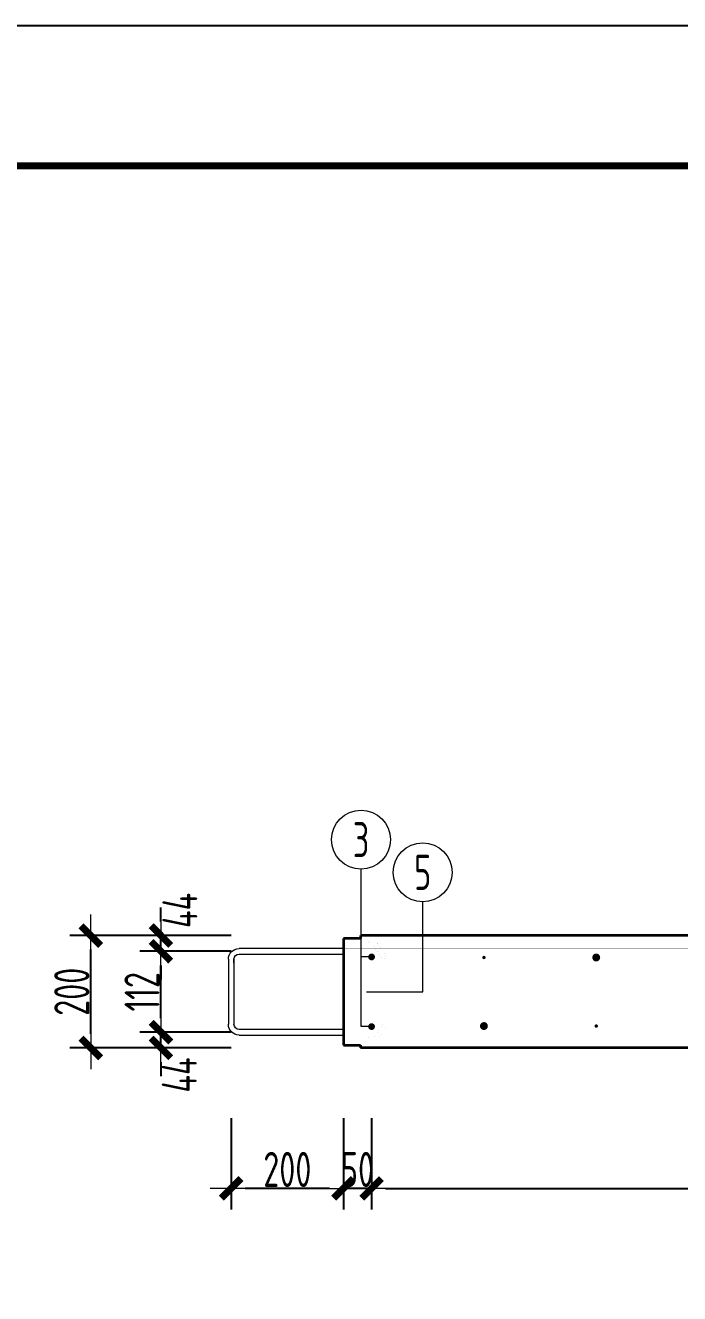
# Model space of a CAD drawing. Extents: x -85320 to 1679916, y -1321939 to 627.
# Drawn here: x 1033486 to 1038146, y -1153901 to -1144872 of the extents above; entities that cross this region are included whole.
import ezdxf
from ezdxf.enums import TextEntityAlignment as Align

# ---------------------------------------------------------------- set-up
doc = ezdxf.new("R2010")
doc.units = 0
doc.header["$LTSCALE"] = 1000
for name, color, linetype in [('BORDER', 7, 'Continuous'), ('打印线框', 7, 'Continuous'), ('拉模', 7, 'Continuous')]:
    doc.layers.add(name, color=color, linetype=linetype)
for name, color, linetype, lineweight in [('直线', 7, 'Continuous', 18), ('预制墙墙身水平筋', 130, 'Continuous', 18), ('预制墙墙身纵向受力筋', 1, 'Continuous', 18), ('预制墙墙身纵向非受力筋', 94, 'Continuous', 18), ('预制墙墙身附加筋', 94, 'Continuous', 18), ('预制墙拉筋', 130, 'Continuous', 18), ('预制墙详图标注', 3, 'Continuous', 18), ('预制墙详图轮廓', 3, 'Continuous', 35)]:
    doc.layers.add(name, color=color, linetype=linetype, lineweight=lineweight)
doc.styles.add('样式 1', font='yjkeng.shx', dxfattribs={"width": 0.7, "bigfont": 'yjkchn.shx'})
doc.dimstyles.new('盈建科结构', dxfattribs={"dimscale": 100, "dimtxt": 2.5, "dimasz": 1, "dimexe": 1.5, "dimexo": 0.625, "dimgap": 0.1, "dimtad": 1, "dimdec": 0, "dimrnd": 1, "dimzin": 0, "dimdsep": 46, "dimtxsty": '样式 1', "dimblk": '_yjkbk', "dimblk1": 'ARCHTICK', "dimblk2": 'ARCHTICK', "dimcen": 0.09, "dimadec": 0, "dimazin": 0, "dimtfac": 1, "dimtdec": 4, "dimtix": 1, "dimtmove": 2, "dimatfit": 3, "dimfxl": 1, "dimtolj": 1, "dimtzin": 0, "dimarcsym": 0})

# ---------------------------------------------------------------- blocks, each defined once
blk = doc.blocks.new('_yjkbk')
blk.add_line((-1, 0), (1.5, 0))
blk.add_lwpolyline([(-0.7, -0.7, 0.5, 0.5, 0), (0.7, 0.7, 0.5, 0.5, 0)], format="xyseb")
blk = doc.blocks.new('*D4316')
at = {"layer": 'Defpoints', "color": 0, "transparency": 16777216}
for p in [(1035951.9, -1152651.6), (1042351.9, -1152651.6), (1042351.9, -1153151.6)]:
    blk.add_point(p, dxfattribs=at)
at = {"layer": '预制墙详图标注', "color": 0, "lineweight": -2, "transparency": 16777216}
for p, q in [((1035951.9, -1152714.1), (1035951.9, -1153301.6)), ((1042351.9, -1152714.1), (1042351.9, -1153301.6)), ((1036051.9, -1153151.6), (1042251.9, -1153151.6))]:
    blk.add_line(p, q, dxfattribs=at)
at = {"layer": '预制墙详图标注', "color": 0, "lineweight": -2, "transparency": 16777216, "xscale": 100, "yscale": 100, "zscale": 100, "rotation": 180}
blk.add_blockref('_yjkbk', (1035951.9, -1153151.6), dxfattribs=at)
at = {"layer": '预制墙详图标注', "color": 0, "lineweight": -2, "transparency": 16777216, "xscale": 100, "yscale": 100, "zscale": 100}
blk.add_blockref('_yjkbk', (1042351.9, -1153151.6), dxfattribs=at)
at = {"layer": '预制墙详图标注', "color": 0, "transparency": 16777216, "insert": (1039151.9, -1153141.6), "char_height": 250, "attachment_point": 8, "style": '样式 1'}
blk.add_mtext('\\A1;8×200=1600', dxfattribs=at)
blk = doc.blocks.new('_ArchTick')
at = {"color": 0, "linetype": 'ByBlock', "const_width": 0.4}
blk.add_lwpolyline([(-0.5, -0.5), (0.5, 0.5)], dxfattribs=at)
blk = doc.blocks.new('*D4317')
at = {"layer": 'Defpoints', "color": 0, "transparency": 16777216}
for p in [(1035751.9, -1152651.6), (1035951.9, -1152651.6), (1035751.9, -1153151.6)]:
    blk.add_point(p, dxfattribs=at)
at = {"layer": '预制墙详图标注', "color": 0, "lineweight": -2, "transparency": 16777216}
for p, q in [((1035751.9, -1152651.6), (1035751.9, -1153301.6)), ((1035951.9, -1152651.6), (1035951.9, -1153301.6)), ((1035651.9, -1153151.6), (1035551.9, -1153151.6)), ((1035951.9, -1153151.6), (1035751.9, -1153151.6)), ((1036051.9, -1153151.6), (1036151.9, -1153151.6))]:
    blk.add_line(p, q, dxfattribs=at)
at = {"layer": '预制墙详图标注', "color": 0, "lineweight": -2, "transparency": 16777216, "xscale": 100, "yscale": 100, "zscale": 100}
blk.add_blockref('_yjkbk', (1035751.9, -1153151.6), dxfattribs=at)
at = {"layer": '预制墙详图标注', "color": 0, "lineweight": -2, "transparency": 16777216, "xscale": 100, "yscale": 100, "zscale": 100, "rotation": 180}
blk.add_blockref('_yjkbk', (1035951.9, -1153151.6), dxfattribs=at)
at = {"layer": '预制墙详图标注', "color": 0, "transparency": 16777216, "insert": (1035851.9, -1153141.6), "char_height": 250, "attachment_point": 8, "style": '样式 1'}
blk.add_mtext('\\A1;50', dxfattribs=at)
blk = doc.blocks.new('*D4318')
at = {"layer": 'Defpoints', "color": 0, "transparency": 16777216}
for p in [(1034951.9, -1152651.6), (1035751.9, -1152651.6), (1034951.9, -1153151.6)]:
    blk.add_point(p, dxfattribs=at)
at = {"layer": '预制墙详图标注', "color": 0, "lineweight": -2, "transparency": 16777216}
for p, q in [((1034951.9, -1152651.6), (1034951.9, -1153301.6)), ((1035751.9, -1152651.6), (1035751.9, -1153301.6)), ((1035651.9, -1153151.6), (1035051.9, -1153151.6))]:
    blk.add_line(p, q, dxfattribs=at)
at = {"layer": '预制墙详图标注', "color": 0, "lineweight": -2, "transparency": 16777216, "xscale": 100, "yscale": 100, "zscale": 100, "rotation": 180}
blk.add_blockref('_yjkbk', (1034951.9, -1153151.6), dxfattribs=at)
at = {"layer": '预制墙详图标注', "color": 0, "lineweight": -2, "transparency": 16777216, "xscale": 100, "yscale": 100, "zscale": 100}
blk.add_blockref('_yjkbk', (1035751.9, -1153151.6), dxfattribs=at)
at = {"layer": '预制墙详图标注', "color": 0, "transparency": 16777216, "insert": (1035351.9, -1153141.6), "char_height": 250, "attachment_point": 8, "style": '样式 1'}
blk.add_mtext('\\A1;200', dxfattribs=at)
blk = doc.blocks.new('*D4334')
at = {"layer": 'Defpoints', "color": 0, "transparency": 16777216}
for p in [(1034451.9, -1152039.6), (1034951.9, -1152039.6), (1034951.9, -1152151.6)]:
    blk.add_point(p, dxfattribs=at)
at = {"layer": '预制墙详图标注', "color": 0, "lineweight": -2, "transparency": 16777216}
for p, q in [((1034451.9, -1151939.6), (1034451.9, -1151839.6)), ((1034951.9, -1152039.6), (1034301.9, -1152039.6)), ((1034451.9, -1152151.6), (1034451.9, -1152039.6)), ((1034951.9, -1152151.6), (1034301.9, -1152151.6)), ((1034451.9, -1152251.6), (1034451.9, -1152351.6))]:
    blk.add_line(p, q, dxfattribs=at)
at = {"layer": '预制墙详图标注', "color": 0, "lineweight": -2, "transparency": 16777216, "xscale": 100, "yscale": 100, "zscale": 100}
for p, rotation in [((1034451.9, -1152039.6), 270), ((1034451.9, -1152151.6), 90)]:
    blk.add_blockref('_yjkbk', p, dxfattribs=dict(at, rotation=rotation))
at = {"layer": '预制墙详图标注', "color": 0, "transparency": 16777216, "insert": (1034707.7, -1152344), "char_height": 250, "attachment_point": 8, "rotation": 90, "style": '样式 1'}
blk.add_mtext('\\A1;44', dxfattribs=at)
blk = doc.blocks.new('*D4335')
at = {"layer": 'Defpoints', "color": 0, "transparency": 16777216}
for p in [(1034451.9, -1151463.6), (1034951.9, -1151463.6), (1034951.9, -1152039.6)]:
    blk.add_point(p, dxfattribs=at)
at = {"layer": '预制墙详图标注', "color": 0, "lineweight": -2, "transparency": 16777216}
for p, q in [((1034951.9, -1151463.6), (1034301.9, -1151463.6)), ((1034451.9, -1151939.6), (1034451.9, -1151563.6)), ((1034951.9, -1152039.6), (1034301.9, -1152039.6))]:
    blk.add_line(p, q, dxfattribs=at)
at = {"layer": '预制墙详图标注', "color": 0, "lineweight": -2, "transparency": 16777216, "xscale": 100, "yscale": 100, "zscale": 100}
for p, rotation in [((1034451.9, -1151463.6), 90), ((1034451.9, -1152039.6), 270)]:
    blk.add_blockref('_yjkbk', p, dxfattribs=dict(at, rotation=rotation))
at = {"layer": '预制墙详图标注', "color": 0, "transparency": 16777216, "insert": (1034441.9, -1151751.6), "char_height": 250, "attachment_point": 8, "rotation": 90, "style": '样式 1'}
blk.add_mtext('\\A1;112', dxfattribs=at)
blk = doc.blocks.new('*D4336')
at = {"layer": 'Defpoints', "color": 0, "transparency": 16777216}
for p in [(1034451.9, -1151351.6), (1034951.9, -1151351.6), (1034951.9, -1151463.6)]:
    blk.add_point(p, dxfattribs=at)
at = {"layer": '预制墙详图标注', "color": 0, "lineweight": -2, "transparency": 16777216}
for p, q in [((1034451.9, -1151251.6), (1034451.9, -1151151.6)), ((1034951.9, -1151351.6), (1034301.9, -1151351.6)), ((1034451.9, -1151463.6), (1034451.9, -1151351.6)), ((1034951.9, -1151463.6), (1034301.9, -1151463.6)), ((1034451.9, -1151563.6), (1034451.9, -1151663.6))]:
    blk.add_line(p, q, dxfattribs=at)
at = {"layer": '预制墙详图标注', "color": 0, "lineweight": -2, "transparency": 16777216, "xscale": 100, "yscale": 100, "zscale": 100}
for p, rotation in [((1034451.9, -1151351.6), 270), ((1034451.9, -1151463.6), 90)]:
    blk.add_blockref('_yjkbk', p, dxfattribs=dict(at, rotation=rotation))
at = {"layer": '预制墙详图标注', "color": 0, "transparency": 16777216, "insert": (1034711.9, -1151172.5), "char_height": 250, "attachment_point": 8, "rotation": 90, "style": '样式 1'}
blk.add_mtext('\\A1;44', dxfattribs=at)
blk = doc.blocks.new('*D4337')
at = {"layer": 'Defpoints', "color": 0, "transparency": 16777216}
for p in [(1033951.9, -1151351.6), (1034451.9, -1151351.6), (1034451.9, -1152151.6)]:
    blk.add_point(p, dxfattribs=at)
at = {"layer": '预制墙详图标注', "color": 0, "lineweight": -2, "transparency": 16777216}
for p, q in [((1034389.4, -1151351.6), (1033801.9, -1151351.6)), ((1033951.9, -1152051.6), (1033951.9, -1151451.6)), ((1034389.4, -1152151.6), (1033801.9, -1152151.6))]:
    blk.add_line(p, q, dxfattribs=at)
at = {"layer": '预制墙详图标注', "color": 0, "lineweight": -2, "transparency": 16777216, "xscale": 100, "yscale": 100, "zscale": 100}
for p, rotation in [((1033951.9, -1151351.6), 90), ((1033951.9, -1152151.6), 270)]:
    blk.add_blockref('_yjkbk', p, dxfattribs=dict(at, rotation=rotation))
at = {"layer": '预制墙详图标注', "color": 0, "transparency": 16777216, "insert": (1033941.9, -1151751.6), "char_height": 250, "attachment_point": 8, "rotation": 90, "style": '样式 1'}
blk.add_mtext('\\A1;200', dxfattribs=at)
blk = doc.blocks.new('图框1')
at = {"layer": 'BORDER', "const_width": 50}
blk.add_lwpolyline([(1377778.9, -823088.7), (1377778.9, -783088.7), (1433678.9, -783088.7), (1433678.9, -823088.7)], close=True, dxfattribs=at)
blk = doc.blocks.new('闭口右')
at = {"layer": '预制墙墙身水平筋', "lineweight": 18}
for p, q in [((1039314.4, -832442.8), (1040057.8, -832442.8)), ((1039314.4, -832442.8), (1040057.8, -832442.8)), ((1039314.4, -832442.8), (1040057.8, -832442.8)), ((1039314.4, -832442.8), (1040057.8, -832442.8)), ((1039314.4, -832442.8), (1040057.8, -832442.8)), ((1039314.4, -832442.8), (1040057.8, -832442.8)), ((1039314.4, -832442.8), (1040057.8, -832442.8)), ((1039314.4, -832442.8), (1040057.8, -832442.8)), ((1039314.4, -832442.8), (1040057.8, -832442.8)), ((1039314.4, -832442.8), (1040057.8, -832442.8)), ((1039314.4, -832442.8), (1040057.8, -832442.8)), ((1039314.4, -832442.8), (1040057.8, -832442.8)), ((1039314.4, -832442.8), (1040057.8, -832442.8)), ((1039314.4, -832442.8), (1040057.8, -832442.8)), ((1039314.4, -832442.8), (1040057.8, -832442.8)), ((1040057.8, -832482.8), (1039314.4, -832482.8)), ((1040057.8, -832482.8), (1039314.4, -832482.8)), ((1040057.8, -832482.8), (1039314.4, -832482.8)), ((1040057.8, -832482.8), (1039314.4, -832482.8)), ((1040057.8, -832482.8), (1039314.4, -832482.8)), ((1040057.8, -832482.8), (1039314.4, -832482.8)), ((1040057.8, -832482.8), (1039314.4, -832482.8)), ((1040057.8, -832482.8), (1039314.4, -832482.8)), ((1040057.8, -832482.8), (1039314.4, -832482.8)), ((1040057.8, -832482.8), (1039314.4, -832482.8)), ((1040057.8, -832482.8), (1039314.4, -832482.8)), ((1040057.8, -832482.8), (1039314.4, -832482.8)), ((1040057.8, -832482.8), (1039314.4, -832482.8)), ((1040057.8, -832482.8), (1039314.4, -832482.8)), ((1040057.8, -832482.8), (1039314.4, -832482.8)), ((1040094.4, -832547.7), (1040094.4, -832519.4)), ((1040094.4, -832547.7), (1040094.4, -832519.4)), ((1040094.4, -832547.7), (1040094.4, -832519.4)), ((1040094.4, -832547.7), (1040094.4, -832519.4)), ((1040094.4, -832547.7), (1040094.4, -832519.4)), ((1040094.4, -832547.7), (1040094.4, -832519.4)), ((1040094.4, -832547.7), (1040094.4, -832519.4)), ((1040094.4, -832547.7), (1040094.4, -832519.4)), ((1040094.4, -832547.7), (1040094.4, -832519.4)), ((1040094.4, -832547.7), (1040094.4, -832519.4)), ((1040094.4, -832547.7), (1040094.4, -832519.4)), ((1040094.4, -832547.7), (1040094.4, -832519.4)), ((1040094.4, -832547.7), (1040094.4, -832519.4)), ((1040094.4, -832547.7), (1040094.4, -832519.4)), ((1040094.4, -832547.7), (1040094.4, -832519.4)), ((1040134.4, -832519.4), (1040134.4, -832547.7)), ((1040134.4, -832519.4), (1040134.4, -832547.7)), ((1040134.4, -832519.4), (1040134.4, -832547.7)), ((1040134.4, -832519.4), (1040134.4, -832547.7)), ((1040134.4, -832519.4), (1040134.4, -832547.7)), ((1040134.4, -832519.4), (1040134.4, -832547.7)), ((1040134.4, -832519.4), (1040134.4, -832547.7)), ((1040134.4, -832519.4), (1040134.4, -832547.7)), ((1040134.4, -832519.4), (1040134.4, -832547.7)), ((1040134.4, -832519.4), (1040134.4, -832547.7)), ((1040134.4, -832519.4), (1040134.4, -832547.7)), ((1040134.4, -832519.4), (1040134.4, -832547.7)), ((1040134.4, -832519.4), (1040134.4, -832547.7)), ((1040134.4, -832519.4), (1040134.4, -832547.7)), ((1040134.4, -832519.4), (1040134.4, -832547.7)), ((1039314.4, -833018.8), (1040057.8, -833018.8)), ((1039314.4, -833018.8), (1040057.8, -833018.8)), ((1039314.4, -833018.8), (1040057.8, -833018.8)), ((1039314.4, -833018.8), (1040057.8, -833018.8)), ((1039314.4, -833018.8), (1040057.8, -833018.8)), ((1039314.4, -833018.8), (1040057.8, -833018.8)), ((1039314.4, -833018.8), (1040057.8, -833018.8)), ((1039314.4, -833018.8), (1040057.8, -833018.8)), ((1039314.4, -833018.8), (1040057.8, -833018.8)), ((1039314.4, -833018.8), (1040057.8, -833018.8)), ((1039314.4, -833018.8), (1040057.8, -833018.8)), ((1039314.4, -833018.8), (1040057.8, -833018.8)), ((1039314.4, -833018.8), (1040057.8, -833018.8)), ((1039314.4, -833018.8), (1040057.8, -833018.8)), ((1039314.4, -833018.8), (1040057.8, -833018.8)), ((1040057.8, -833058.8), (1039314.4, -833058.8))]:
    blk.add_line(p, q, dxfattribs=at)
at = {"layer": '预制墙墙身水平筋', "color": 4}
for p, q in [((1040094.4, -832519.4), (1040094.4, -832982.3)), ((1040134.4, -832519.4), (1040134.4, -832982.3))]:
    blk.add_line(p, q, dxfattribs=at)
at = {"layer": '预制墙墙身水平筋', "lineweight": 18}
for centre, radius, start, end in [((1040057.8, -832519.4), 76.6, 360, 90), ((1040057.8, -832519.4), 76.6, 360, 90), ((1040057.8, -832519.4), 76.6, 360, 90), ((1040057.8, -832519.4), 76.6, 360, 90), ((1040057.8, -832519.4), 76.6, 360, 90), ((1040057.8, -832519.4), 76.6, 360, 90), ((1040057.8, -832519.4), 76.6, 360, 90), ((1040057.8, -832519.4), 76.6, 360, 90), ((1040057.8, -832519.4), 76.6, 360, 90), ((1040057.8, -832519.4), 76.6, 360, 90), ((1040057.8, -832519.4), 76.6, 360, 90), ((1040057.8, -832519.4), 76.6, 360, 90), ((1040057.8, -832519.4), 76.6, 360, 90), ((1040057.8, -832519.4), 76.6, 360, 90), ((1040057.8, -832519.4), 36.6, 360, 90), ((1040057.8, -832519.4), 36.6, 360, 90), ((1040057.8, -832519.4), 36.6, 360, 90), ((1040057.8, -832519.4), 36.6, 360, 90), ((1040057.8, -832519.4), 36.6, 360, 90), ((1040057.8, -832519.4), 36.6, 360, 90), ((1040057.8, -832519.4), 36.6, 360, 90), ((1040057.8, -832519.4), 36.6, 360, 90), ((1040057.8, -832519.4), 36.6, 360, 90), ((1040057.8, -832519.4), 36.6, 360, 90), ((1040057.8, -832519.4), 36.6, 360, 90), ((1040057.8, -832519.4), 36.6, 360, 90), ((1040057.8, -832519.4), 36.6, 360, 90), ((1040057.8, -832519.4), 36.6, 360, 90), ((1040057.8, -832982.3), 36.6, 270, 0), ((1040057.8, -832982.3), 76.6, 270, 0), ((1040057.8, -832982.3), 36.6, 270, 0), ((1040057.8, -832982.3), 76.6, 270, 0), ((1040057.8, -832982.3), 36.6, 270, 0), ((1040057.8, -832982.3), 76.6, 270, 0), ((1040057.8, -832982.3), 36.6, 270, 0), ((1040057.8, -832982.3), 76.6, 270, 0), ((1040057.8, -832982.3), 36.6, 270, 0), ((1040057.8, -832982.3), 76.6, 270, 0), ((1040057.8, -832982.3), 36.6, 270, 0), ((1040057.8, -832982.3), 76.6, 270, 0), ((1040057.8, -832982.3), 36.6, 270, 0), ((1040057.8, -832982.3), 76.6, 270, 0), ((1040057.8, -832982.3), 36.6, 270, 0), ((1040057.8, -832982.3), 76.6, 270, 0), ((1040057.8, -832982.3), 36.6, 270, 0), ((1040057.8, -832982.3), 76.6, 270, 0), ((1040057.8, -832982.3), 36.6, 270, 0), ((1040057.8, -832982.3), 76.6, 270, 0), ((1040057.8, -832982.3), 36.6, 270, 0), ((1040057.8, -832982.3), 76.6, 270, 0), ((1040057.8, -832982.3), 36.6, 270, 0), ((1040057.8, -832982.3), 76.6, 270, 0), ((1040057.8, -832982.3), 36.6, 270, 0), ((1040057.8, -832982.3), 76.6, 270, 0), ((1040057.8, -832982.3), 36.6, 270, 0), ((1040057.8, -832982.3), 76.6, 270, 0)]:
    blk.add_arc(centre, radius, start, end, dxfattribs=at)

msp = doc.modelspace()

# ---------------------------------------------------------------- linework, layer by layer
at = {"layer": '打印线框', "color": 1}
msp.add_lwpolyline([(1023539.777, -1186871.679), (1023539.777, -1144871.679), (1082939.777, -1144871.679), (1082939.777, -1186871.679)], close=True, dxfattribs=at)
at = {"layer": '直线', "lineweight": 18}
msp.add_line((1035951.889, -1151503.566), (1035876.889, -1151503.566), dxfattribs=at)
for points in [[(1035951.889, -1151999.566), (1035876.889, -1151999.566), (1035876.889, -1150878.566)], [(1035915.889, -1151751.566), (1036315.889, -1151751.566), (1036315.889, -1151111.566)]]:
    msp.add_lwpolyline(points, dxfattribs=at)
for centre in [(1035876.889, -1150668.566), (1036315.889, -1150901.566)]:
    msp.add_circle(centre, 210, dxfattribs=at)
at = {"layer": '预制墙墙身水平筋', "lineweight": 18, "const_width": 0.18}
for points in [[(1042551.889, -1151443.566), (1035751.889, -1151443.566)], [(1042551.889, -1151443.566), (1035751.889, -1151443.566)], [(1042551.889, -1151443.566), (1035751.889, -1151443.566)], [(1042551.889, -1151443.566), (1035751.889, -1151443.566)], [(1042551.889, -1151443.566), (1035751.889, -1151443.566)], [(1042551.889, -1151443.566), (1035751.889, -1151443.566)], [(1042551.889, -1151443.566), (1035751.889, -1151443.566)], [(1042551.889, -1151443.566), (1035751.889, -1151443.566)], [(1042551.889, -1151443.566), (1035751.889, -1151443.566)], [(1042551.889, -1151443.566), (1035751.889, -1151443.566)], [(1042551.889, -1151443.566), (1035751.889, -1151443.566)], [(1042551.889, -1151443.566), (1035751.889, -1151443.566)], [(1042551.889, -1151443.566), (1035751.889, -1151443.566)], [(1042551.889, -1151443.566), (1035751.889, -1151443.566)], [(1042551.889, -1151443.566), (1035751.889, -1151443.566)], [(1035751.889, -1151483.566), (1042551.889, -1151483.566)], [(1035751.889, -1151483.566), (1042551.889, -1151483.566)], [(1035751.889, -1151483.566), (1042551.889, -1151483.566)], [(1035751.889, -1151483.566), (1042551.889, -1151483.566)], [(1035751.889, -1151483.566), (1042551.889, -1151483.566)], [(1035751.889, -1151483.566), (1042551.889, -1151483.566)], [(1035751.889, -1151483.566), (1042551.889, -1151483.566)], [(1035751.889, -1151483.566), (1042551.889, -1151483.566)], [(1035751.889, -1151483.566), (1042551.889, -1151483.566)], [(1035751.889, -1151483.566), (1042551.889, -1151483.566)], [(1035751.889, -1151483.566), (1042551.889, -1151483.566)], [(1035751.889, -1151483.566), (1042551.889, -1151483.566)], [(1035751.889, -1151483.566), (1042551.889, -1151483.566)], [(1035751.889, -1151483.566), (1042551.889, -1151483.566)], [(1035751.889, -1151483.566), (1042551.889, -1151483.566)], [(1042551.889, -1152019.566), (1035751.889, -1152019.566)], [(1042551.889, -1152019.566), (1035751.889, -1152019.566)], [(1042551.889, -1152019.566), (1035751.889, -1152019.566)], [(1042551.889, -1152019.566), (1035751.889, -1152019.566)], [(1042551.889, -1152019.566), (1035751.889, -1152019.566)], [(1042551.889, -1152019.566), (1035751.889, -1152019.566)], [(1042551.889, -1152019.566), (1035751.889, -1152019.566)], [(1042551.889, -1152019.566), (1035751.889, -1152019.566)], [(1042551.889, -1152019.566), (1035751.889, -1152019.566)], [(1042551.889, -1152019.566), (1035751.889, -1152019.566)], [(1042551.889, -1152019.566), (1035751.889, -1152019.566)], [(1042551.889, -1152019.566), (1035751.889, -1152019.566)], [(1042551.889, -1152019.566), (1035751.889, -1152019.566)], [(1042551.889, -1152019.566), (1035751.889, -1152019.566)], [(1042551.889, -1152019.566), (1035751.889, -1152019.566)], [(1035751.889, -1152059.566), (1042551.889, -1152059.566)], [(1035751.889, -1152059.566), (1042551.889, -1152059.566)], [(1035751.889, -1152059.566), (1042551.889, -1152059.566)], [(1035751.889, -1152059.566), (1042551.889, -1152059.566)], [(1035751.889, -1152059.566), (1042551.889, -1152059.566)], [(1035751.889, -1152059.566), (1042551.889, -1152059.566)], [(1035751.889, -1152059.566), (1042551.889, -1152059.566)], [(1035751.889, -1152059.566), (1042551.889, -1152059.566)], [(1035751.889, -1152059.566), (1042551.889, -1152059.566)], [(1035751.889, -1152059.566), (1042551.889, -1152059.566)], [(1035751.889, -1152059.566), (1042551.889, -1152059.566)], [(1035751.889, -1152059.566), (1042551.889, -1152059.566)], [(1035751.889, -1152059.566), (1042551.889, -1152059.566)], [(1035751.889, -1152059.566), (1042551.889, -1152059.566)], [(1035751.889, -1152059.566), (1042551.889, -1152059.566)]]:
    msp.add_lwpolyline(points, dxfattribs=at)
at = {"layer": '预制墙墙身纵向受力筋', "lineweight": 18, "const_width": 28}
for points in [[(1037537.889, -1151507.566, -1), (1037565.889, -1151507.566, -1)], [(1036737.889, -1151995.566, -1), (1036765.889, -1151995.566, -1)]]:
    msp.add_lwpolyline(points, format="xyb", close=True, dxfattribs=at)
at = {"layer": '预制墙墙身纵向非受力筋', "lineweight": 18, "const_width": 12}
for points in [[(1036745.889, -1151507.566, -1), (1036757.889, -1151507.566, -1)], [(1037545.889, -1151995.566, -1), (1037557.889, -1151995.566, -1)]]:
    msp.add_lwpolyline(points, format="xyb", close=True, dxfattribs=at)
at = {"layer": '预制墙墙身附加筋', "lineweight": 18, "const_width": 24}
for points in [[(1035939.889, -1151503.566, -1), (1035963.889, -1151503.566, -1)], [(1035939.889, -1151999.566, -1), (1035963.889, -1151999.566, -1)]]:
    msp.add_lwpolyline(points, format="xyb", close=True, dxfattribs=at)
at = {"layer": '预制墙拉筋', "lineweight": 18, "const_width": 0.18}
msp.add_lwpolyline([(1036035.259, -1151979.924), (1035980.145, -1152057.836, -0.24342753), (1035945.886, -1152075.566), (1035930.887, -1152075.566), (1035930.887, -1152077.568, -0.41421357), (1035929.886, -1152076.567), (1035931.889, -1152076.567), (1035931.889, -1151441.563, -0.41421357), (1035945.886, -1151427.566), (1035960.885, -1151427.566, -0.24342753), (1035971.483, -1151433.051), (1036035.259, -1151523.207), (1036061.383, -1151504.727), (1035997.608, -1151414.571, 0.24342753), (1035960.885, -1151395.566), (1035945.886, -1151395.566, 0.41421357), (1035899.889, -1151441.563), (1035899.889, -1152076.567, 0.41421357), (1035930.887, -1152107.566), (1035945.886, -1152107.566, 0.24342753), (1036006.27, -1152076.316), (1036061.383, -1151998.404)], format="xyb", close=True, dxfattribs=at)
msp.add_lwpolyline([(1036035.259, -1151979.924), (1035980.145, -1152057.836, -0.24342753), (1035945.886, -1152075.566), (1035930.887, -1152075.566), (1035930.887, -1152077.568, -0.41421357), (1035929.886, -1152076.567), (1035931.889, -1152076.567), (1035931.889, -1151441.563, -0.41421357), (1035945.886, -1151427.566), (1035960.885, -1151427.566, -0.24342753), (1035971.483, -1151433.051), (1036035.259, -1151523.207), (1036061.383, -1151504.727), (1035997.608, -1151414.571, 0.24342753), (1035960.885, -1151395.566), (1035945.886, -1151395.566, 0.41421357), (1035899.889, -1151441.563), (1035899.889, -1152076.567, 0.41421357), (1035930.887, -1152107.566), (1035945.886, -1152107.566, 0.24342753), (1036006.27, -1152076.316), (1036061.383, -1151998.404)], format="xyb", close=True, dxfattribs=at)
msp.add_lwpolyline([(1036035.259, -1151979.924), (1035980.145, -1152057.836, -0.24342753), (1035945.886, -1152075.566), (1035930.887, -1152075.566), (1035930.887, -1152077.568, -0.41421357), (1035929.886, -1152076.567), (1035931.889, -1152076.567), (1035931.889, -1151441.563, -0.41421357), (1035945.886, -1151427.566), (1035960.885, -1151427.566, -0.24342753), (1035971.483, -1151433.051), (1036035.259, -1151523.207), (1036061.383, -1151504.727), (1035997.608, -1151414.571, 0.24342753), (1035960.885, -1151395.566), (1035945.886, -1151395.566, 0.41421357), (1035899.889, -1151441.563), (1035899.889, -1152076.567, 0.41421357), (1035930.887, -1152107.566), (1035945.886, -1152107.566, 0.24342753), (1036006.27, -1152076.316), (1036061.383, -1151998.404)], format="xyb", close=True, dxfattribs=at)
msp.add_lwpolyline([(1036035.259, -1151979.924), (1035980.145, -1152057.836, -0.24342753), (1035945.886, -1152075.566), (1035930.887, -1152075.566), (1035930.887, -1152077.568, -0.41421357), (1035929.886, -1152076.567), (1035931.889, -1152076.567), (1035931.889, -1151441.563, -0.41421357), (1035945.886, -1151427.566), (1035960.885, -1151427.566, -0.24342753), (1035971.483, -1151433.051), (1036035.259, -1151523.207), (1036061.383, -1151504.727), (1035997.608, -1151414.571, 0.24342753), (1035960.885, -1151395.566), (1035945.886, -1151395.566, 0.41421357), (1035899.889, -1151441.563), (1035899.889, -1152076.567, 0.41421357), (1035930.887, -1152107.566), (1035945.886, -1152107.566, 0.24342753), (1036006.27, -1152076.316), (1036061.383, -1151998.404)], format="xyb", close=True, dxfattribs=at)
msp.add_lwpolyline([(1036035.259, -1151979.924), (1035980.145, -1152057.836, -0.24342753), (1035945.886, -1152075.566), (1035930.887, -1152075.566), (1035930.887, -1152077.568, -0.41421357), (1035929.886, -1152076.567), (1035931.889, -1152076.567), (1035931.889, -1151441.563, -0.41421357), (1035945.886, -1151427.566), (1035960.885, -1151427.566, -0.24342753), (1035971.483, -1151433.051), (1036035.259, -1151523.207), (1036061.383, -1151504.727), (1035997.608, -1151414.571, 0.24342753), (1035960.885, -1151395.566), (1035945.886, -1151395.566, 0.41421357), (1035899.889, -1151441.563), (1035899.889, -1152076.567, 0.41421357), (1035930.887, -1152107.566), (1035945.886, -1152107.566, 0.24342753), (1036006.27, -1152076.316), (1036061.383, -1151998.404)], format="xyb", close=True, dxfattribs=at)
msp.add_lwpolyline([(1036035.259, -1151979.924), (1035980.145, -1152057.836, -0.24342753), (1035945.886, -1152075.566), (1035930.887, -1152075.566), (1035930.887, -1152077.568, -0.41421357), (1035929.886, -1152076.567), (1035931.889, -1152076.567), (1035931.889, -1151441.563, -0.41421357), (1035945.886, -1151427.566), (1035960.885, -1151427.566, -0.24342753), (1035971.483, -1151433.051), (1036035.259, -1151523.207), (1036061.383, -1151504.727), (1035997.608, -1151414.571, 0.24342753), (1035960.885, -1151395.566), (1035945.886, -1151395.566, 0.41421357), (1035899.889, -1151441.563), (1035899.889, -1152076.567, 0.41421357), (1035930.887, -1152107.566), (1035945.886, -1152107.566, 0.24342753), (1036006.27, -1152076.316), (1036061.383, -1151998.404)], format="xyb", close=True, dxfattribs=at)
msp.add_lwpolyline([(1036035.259, -1151979.924), (1035980.145, -1152057.836, -0.24342753), (1035945.886, -1152075.566), (1035930.887, -1152075.566), (1035930.887, -1152077.568, -0.41421357), (1035929.886, -1152076.567), (1035931.889, -1152076.567), (1035931.889, -1151441.563, -0.41421357), (1035945.886, -1151427.566), (1035960.885, -1151427.566, -0.24342753), (1035971.483, -1151433.051), (1036035.259, -1151523.207), (1036061.383, -1151504.727), (1035997.608, -1151414.571, 0.24342753), (1035960.885, -1151395.566), (1035945.886, -1151395.566, 0.41421357), (1035899.889, -1151441.563), (1035899.889, -1152076.567, 0.41421357), (1035930.887, -1152107.566), (1035945.886, -1152107.566, 0.24342753), (1036006.27, -1152076.316), (1036061.383, -1151998.404)], format="xyb", close=True, dxfattribs=at)
msp.add_lwpolyline([(1036035.259, -1151979.924), (1035980.145, -1152057.836, -0.24342753), (1035945.886, -1152075.566), (1035930.887, -1152075.566), (1035930.887, -1152077.568, -0.41421357), (1035929.886, -1152076.567), (1035931.889, -1152076.567), (1035931.889, -1151441.563, -0.41421357), (1035945.886, -1151427.566), (1035960.885, -1151427.566, -0.24342753), (1035971.483, -1151433.051), (1036035.259, -1151523.207), (1036061.383, -1151504.727), (1035997.608, -1151414.571, 0.24342753), (1035960.885, -1151395.566), (1035945.886, -1151395.566, 0.41421357), (1035899.889, -1151441.563), (1035899.889, -1152076.567, 0.41421357), (1035930.887, -1152107.566), (1035945.886, -1152107.566, 0.24342753), (1036006.27, -1152076.316), (1036061.383, -1151998.404)], format="xyb", close=True, dxfattribs=at)
msp.add_lwpolyline([(1036035.259, -1151979.924), (1035980.145, -1152057.836, -0.24342753), (1035945.886, -1152075.566), (1035930.887, -1152075.566), (1035930.887, -1152077.568, -0.41421357), (1035929.886, -1152076.567), (1035931.889, -1152076.567), (1035931.889, -1151441.563, -0.41421357), (1035945.886, -1151427.566), (1035960.885, -1151427.566, -0.24342753), (1035971.483, -1151433.051), (1036035.259, -1151523.207), (1036061.383, -1151504.727), (1035997.608, -1151414.571, 0.24342753), (1035960.885, -1151395.566), (1035945.886, -1151395.566, 0.41421357), (1035899.889, -1151441.563), (1035899.889, -1152076.567, 0.41421357), (1035930.887, -1152107.566), (1035945.886, -1152107.566, 0.24342753), (1036006.27, -1152076.316), (1036061.383, -1151998.404)], format="xyb", close=True, dxfattribs=at)
msp.add_lwpolyline([(1036035.259, -1151979.924), (1035980.145, -1152057.836, -0.24342753), (1035945.886, -1152075.566), (1035930.887, -1152075.566), (1035930.887, -1152077.568, -0.41421357), (1035929.886, -1152076.567), (1035931.889, -1152076.567), (1035931.889, -1151441.563, -0.41421357), (1035945.886, -1151427.566), (1035960.885, -1151427.566, -0.24342753), (1035971.483, -1151433.051), (1036035.259, -1151523.207), (1036061.383, -1151504.727), (1035997.608, -1151414.571, 0.24342753), (1035960.885, -1151395.566), (1035945.886, -1151395.566, 0.41421357), (1035899.889, -1151441.563), (1035899.889, -1152076.567, 0.41421357), (1035930.887, -1152107.566), (1035945.886, -1152107.566, 0.24342753), (1036006.27, -1152076.316), (1036061.383, -1151998.404)], format="xyb", close=True, dxfattribs=at)
msp.add_lwpolyline([(1036035.259, -1151979.924), (1035980.145, -1152057.836, -0.24342753), (1035945.886, -1152075.566), (1035930.887, -1152075.566), (1035930.887, -1152077.568, -0.41421357), (1035929.886, -1152076.567), (1035931.889, -1152076.567), (1035931.889, -1151441.563, -0.41421357), (1035945.886, -1151427.566), (1035960.885, -1151427.566, -0.24342753), (1035971.483, -1151433.051), (1036035.259, -1151523.207), (1036061.383, -1151504.727), (1035997.608, -1151414.571, 0.24342753), (1035960.885, -1151395.566), (1035945.886, -1151395.566, 0.41421357), (1035899.889, -1151441.563), (1035899.889, -1152076.567, 0.41421357), (1035930.887, -1152107.566), (1035945.886, -1152107.566, 0.24342753), (1036006.27, -1152076.316), (1036061.383, -1151998.404)], format="xyb", close=True, dxfattribs=at)
msp.add_lwpolyline([(1036035.259, -1151979.924), (1035980.145, -1152057.836, -0.24342753), (1035945.886, -1152075.566), (1035930.887, -1152075.566), (1035930.887, -1152077.568, -0.41421357), (1035929.886, -1152076.567), (1035931.889, -1152076.567), (1035931.889, -1151441.563, -0.41421357), (1035945.886, -1151427.566), (1035960.885, -1151427.566, -0.24342753), (1035971.483, -1151433.051), (1036035.259, -1151523.207), (1036061.383, -1151504.727), (1035997.608, -1151414.571, 0.24342753), (1035960.885, -1151395.566), (1035945.886, -1151395.566, 0.41421357), (1035899.889, -1151441.563), (1035899.889, -1152076.567, 0.41421357), (1035930.887, -1152107.566), (1035945.886, -1152107.566, 0.24342753), (1036006.27, -1152076.316), (1036061.383, -1151998.404)], format="xyb", close=True, dxfattribs=at)
msp.add_lwpolyline([(1036035.259, -1151979.924), (1035980.145, -1152057.836, -0.24342753), (1035945.886, -1152075.566), (1035930.887, -1152075.566), (1035930.887, -1152077.568, -0.41421357), (1035929.886, -1152076.567), (1035931.889, -1152076.567), (1035931.889, -1151441.563, -0.41421357), (1035945.886, -1151427.566), (1035960.885, -1151427.566, -0.24342753), (1035971.483, -1151433.051), (1036035.259, -1151523.207), (1036061.383, -1151504.727), (1035997.608, -1151414.571, 0.24342753), (1035960.885, -1151395.566), (1035945.886, -1151395.566, 0.41421357), (1035899.889, -1151441.563), (1035899.889, -1152076.567, 0.41421357), (1035930.887, -1152107.566), (1035945.886, -1152107.566, 0.24342753), (1036006.27, -1152076.316), (1036061.383, -1151998.404)], format="xyb", close=True, dxfattribs=at)
msp.add_lwpolyline([(1036035.259, -1151979.924), (1035980.145, -1152057.836, -0.24342753), (1035945.886, -1152075.566), (1035930.887, -1152075.566), (1035930.887, -1152077.568, -0.41421357), (1035929.886, -1152076.567), (1035931.889, -1152076.567), (1035931.889, -1151441.563, -0.41421357), (1035945.886, -1151427.566), (1035960.885, -1151427.566, -0.24342753), (1035971.483, -1151433.051), (1036035.259, -1151523.207), (1036061.383, -1151504.727), (1035997.608, -1151414.571, 0.24342753), (1035960.885, -1151395.566), (1035945.886, -1151395.566, 0.41421357), (1035899.889, -1151441.563), (1035899.889, -1152076.567, 0.41421357), (1035930.887, -1152107.566), (1035945.886, -1152107.566, 0.24342753), (1036006.27, -1152076.316), (1036061.383, -1151998.404)], format="xyb", close=True, dxfattribs=at)
msp.add_lwpolyline([(1036035.259, -1151979.924), (1035980.145, -1152057.836, -0.24342753), (1035945.886, -1152075.566), (1035930.887, -1152075.566), (1035930.887, -1152077.568, -0.41421357), (1035929.886, -1152076.567), (1035931.889, -1152076.567), (1035931.889, -1151441.563, -0.41421357), (1035945.886, -1151427.566), (1035960.885, -1151427.566, -0.24342753), (1035971.483, -1151433.051), (1036035.259, -1151523.207), (1036061.383, -1151504.727), (1035997.608, -1151414.571, 0.24342753), (1035960.885, -1151395.566), (1035945.886, -1151395.566, 0.41421357), (1035899.889, -1151441.563), (1035899.889, -1152076.567, 0.41421357), (1035930.887, -1152107.566), (1035945.886, -1152107.566, 0.24342753), (1036006.27, -1152076.316), (1036061.383, -1151998.404)], format="xyb", close=True, dxfattribs=at)
at = {"layer": '预制墙详图轮廓', "lineweight": 35}
for p, q in [((1042431.889, -1151351.566), (1035871.889, -1151351.566)), ((1035871.889, -1151351.566), (1035871.889, -1151371.566)), ((1035871.889, -1151371.566), (1035751.889, -1151371.566)), ((1035751.889, -1151371.566), (1035751.889, -1152131.566)), ((1035751.889, -1152131.566), (1035871.889, -1152131.566)), ((1035871.889, -1152131.566), (1035871.889, -1152151.566)), ((1042431.889, -1152151.566), (1035871.889, -1152151.566))]:
    msp.add_line(p, q, dxfattribs=at)

# ---------------------------------------------------------------- block references
at = {"layer": '拉模', "color": 3}
msp.add_blockref('图框1', (-351739.171, -362782.985), dxfattribs=at)
at = {"layer": '预制墙墙身水平筋', "color": 4, "xscale": -1}
msp.add_blockref('闭口右', (2075066.259, -319000.718), dxfattribs=at)

# ---------------------------------------------------------------- texts
at = {"layer": '直线', "linetype": 'Continuous', "style": '样式 1', "width": 0.7}
for s, p in [('3', (1035876.889, -1150668.566)), ('5', (1036315.889, -1150901.566))]:
    msp.add_text(s, height=250, dxfattribs=at).set_placement(p, align=Align.MIDDLE_CENTER)

# ---------------------------------------------------------------- dimensions: what is measured, and where the dimension line sits
at = {"layer": '预制墙详图标注'}
for base, p1, p2, picture, middle in [((1034451.889, -1151351.566), (1034951.889, -1151463.566), (1034951.889, -1151351.566), '*D4336', (1034586.889, -1151172.549)), ((1034451.889, -1152039.566), (1034951.889, -1152151.566), (1034951.889, -1152039.566), '*D4334', (1034582.708, -1152344.004))]:
    dim = msp.add_linear_dim(base=base, p1=p1, p2=p2, angle=90, text='44', dimstyle='盈建科结构', override={"dimexo": 0, "dimlfac": 0.25, "dimrnd": 5}, dxfattribs=at)
    dim.commit()
    dim.dimension.update_dxf_attribs({"geometry": picture, "text_midpoint": middle, "dimtype": 161})
for p1, p2, override, picture, middle in [((1034451.889, -1152151.566), (1034451.889, -1151351.566), {"dimscale": 100, "dimtxt": 2.5, "dimasz": 1, "dimexe": 1.5, "dimexo": 0.625, "dimgap": 0.1, "dimtad": 1, "dimlfac": 0.25, "dimrnd": 5, "dimdle": 0, "dimtix": 1, "dimfxlon": 0}, '*D4337', (1033816.889, -1151751.566)), ((1035751.889, -1152651.566), (1034951.889, -1152651.566), {"dimscale": 100, "dimtxt": 2.5, "dimasz": 1, "dimexe": 1.5, "dimexo": 0, "dimgap": 0.1, "dimtad": 1, "dimlfac": 0.25, "dimrnd": 5, "dimdle": 0, "dimfxlon": 0}, '*D4318', (1035351.889, -1153016.566)), ((1035951.889, -1152651.566), (1035751.889, -1152651.566), {"dimscale": 100, "dimtxt": 2.5, "dimasz": 1, "dimexe": 1.5, "dimexo": 0, "dimgap": 0.1, "dimtad": 1, "dimlfac": 0.25, "dimrnd": 5, "dimdle": 0, "dimfxlon": 0}, '*D4317', (1035851.889, -1153016.566))]:
    dim = msp.add_aligned_dim(p1=p1, p2=p2, distance=500, dimstyle='盈建科结构', override=override, dxfattribs=at)
    dim.commit()
    dim.dimension.update_dxf_attribs({"geometry": picture, "text_midpoint": middle})
for p1, p2, distance, text, override, picture, middle in [((1034951.889, -1152039.566), (1034951.889, -1151463.566), 500, '112', {"dimscale": 100, "dimtxt": 2.5, "dimasz": 1, "dimexe": 1.5, "dimexo": 0, "dimgap": 0.1, "dimtad": 1, "dimlfac": 0.25, "dimrnd": 5, "dimdle": 0, "dimfxlon": 0}, '*D4335', (1034316.889, -1151751.566)), ((1035951.889, -1152651.566), (1042351.889, -1152651.566), -500, '8×200=1600', {"dimscale": 100, "dimtxt": 2.5, "dimasz": 1, "dimexe": 1.5, "dimexo": 0.625, "dimgap": 0.1, "dimtad": 1, "dimlfac": 0.25, "dimrnd": 5, "dimdle": 0, "dimtix": 1, "dimfxlon": 0}, '*D4316', (1039151.889, -1153016.566))]:
    dim = msp.add_aligned_dim(p1=p1, p2=p2, distance=distance, text=text, dimstyle='盈建科结构', override=override, dxfattribs=at)
    dim.commit()
    dim.dimension.update_dxf_attribs({"geometry": picture, "text_midpoint": middle})

doc.saveas('drawing.dxf')
